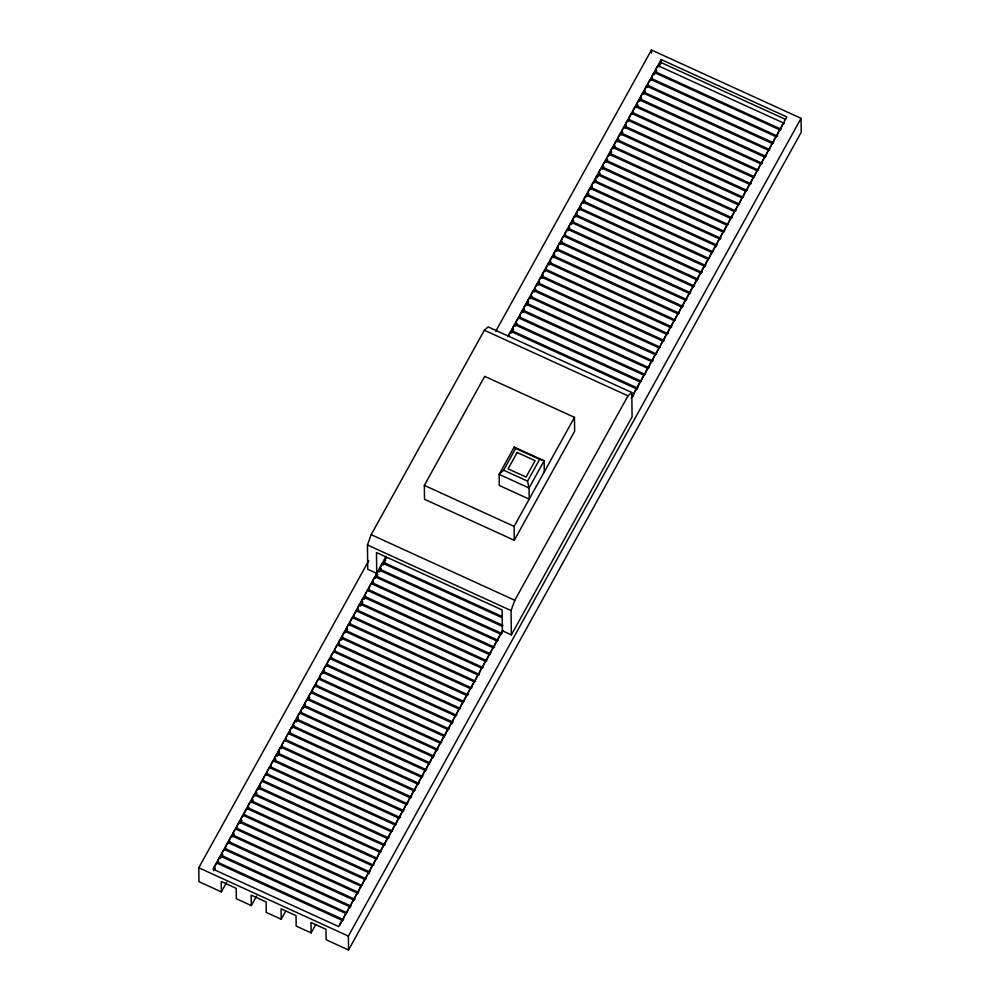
<?xml version="1.0" encoding="UTF-8"?>
<svg xmlns="http://www.w3.org/2000/svg" width="1000" height="1000" viewBox="0 0 1000 1000"><rect width="100%" height="100%" fill="white"/><g stroke="black" fill="none" stroke-linecap="round" stroke-linejoin="round"><path stroke-width="1.5" d="M367.45 544.963L371.175 534.675L484.35 330.238L488.162 326.9L631.788 392.5L632.087 416.825L511.362 634.888L502.388 630.788L502.137 609.95L376.475 552.537L376.725 573.387L367.75 569.288L367.45 544.963L511.062 610.575L511.362 634.888M511.062 610.575L514.8 600.288L627.975 395.85L631.788 392.5M226.675 882.35L221.375 891.912L198.938 881.663L198.775 867.763L368.812 560.588M495.775 331.238L651.462 50L801.062 118.338L801.225 132.238L348.537 950L326.1 939.75L325.975 929.325L311.012 922.487L311.137 932.913L296.175 926.075L296.05 915.662L281.087 908.825L281.225 919.25L266.262 912.412L266.137 901.988L251.175 895.15L251.3 905.575L236.337 898.737L236.213 888.325L221.25 881.488L221.375 891.912M424.35 485.375L484.7 376.35L574.462 417.35L574.637 431.25L514.275 540.288L424.513 499.275L424.35 485.375L514.113 526.388L514.275 540.288M386.075 556.5L213 869.137L338.663 926.55L502.663 630.288M507.75 336.7L661.162 59.55L786.825 116.962L631.138 398.2M213.8 870.837L215.3 868.1M221.35 857.175L222.862 854.45M232.688 836.7L234.2 833.975M240.25 823.05L241.762 820.325M251.588 802.575L253.1 799.837M255.362 795.75L256.875 793.012M259.137 788.913L260.65 786.188M274.25 761.612L275.763 758.888M277.275 756.15L279.55 752.062M296.175 722.025L298.438 717.925M308.263 700.175L309.775 697.45M341.512 640.113L343.025 637.375M360.412 605.975L362.675 601.875M364.188 599.15L365.7 596.425M376.287 577.312L377.788 574.575M379.3 571.85L380.812 569.113M383.088 565.025L384.6 562.288M511.562 332.925L513.075 330.2M515.337 326.1L516.85 323.375M522.9 312.45L524.412 309.725M526.675 305.625L528.188 302.9M530.45 298.8L531.962 296.062M534.237 291.975L535.75 289.237M538.013 285.15L539.525 282.413M541.788 278.325L543.3 275.587M549.35 264.662L550.862 261.938M553.125 257.838L554.637 255.113M556.912 251.012L558.413 248.287M560.688 244.188L562.2 241.462M568.237 230.538L569.75 227.812M572.025 223.713L573.538 220.975M575.8 216.887L577.312 214.15M579.575 210.062L581.087 207.325M583.362 203.238L584.875 200.5M587.137 196.412L588.65 193.675M590.913 189.575L592.425 186.85M594.7 182.75L596.2 180.025M598.475 175.925L599.987 173.2M602.25 169.1L603.763 166.375M606.025 162.275L607.537 159.55A3.35 0.637 -65.4 0 1 606.438 159.5A3.35 0.637 -65.4 0 1 608.475 155A3.35 0.637 -65.4 0 1 609.175 155.75M613.587 148.625L615.1 145.887M617.362 141.8L618.875 139.062M621.15 134.975L622.663 132.238M624.925 128.15L626.438 125.412M636.263 107.662L637.775 104.938M640.037 100.838L641.55 98.112M643.812 94.012L645.325 91.287M655.15 73.537L656.663 70.8M658.938 66.712L661.2 62.613L661.162 59.55M251.3 905.575L256.588 896.025M514.225 447.088L515.675 448.4L503.612 470.2L499.137 474.338L529.062 488.013L544.15 460.75L514.225 447.088L499.137 474.338L499.275 485.462L529.2 499.125L529.062 488.013L527.55 481.138L539.612 459.338L544.15 460.75L544.288 471.863M281.225 919.25L285.75 911.05M514.113 526.388L574.462 417.35M311.137 932.913L315.675 924.725M348.537 950L348.375 936.1L801.062 118.338M661.2 62.613L785.45 119.375M658.35 65.825L784.013 123.238M655.45 71.812L781.112 129.225M654.575 72.638L780.25 130.05M651.675 78.625L777.337 136.037M650.812 79.463L775.062 136.225M647.9 85.438L773.562 142.85M647.038 86.275L772.7 143.675M644.125 92.263L769.8 149.662M643.263 93.088L768.925 150.5A3.35 0.637 -65.4 0 0 768.775 150.438M640.362 99.075L766.025 156.475M639.487 99.9L765.15 157.312M636.587 105.887L762.25 163.3A3.35 0.637 -65.4 0 1 762.387 161.962M635.712 106.713L761.388 164.125M632.812 112.7L758.475 170.113A3.35 0.637 -65.4 0 1 758.462 169.387M631.95 113.537L756.2 170.3M629.038 119.513L754.7 176.925M628.175 120.35L753.838 177.75M625.262 126.337L750.938 183.738M624.4 127.163L750.062 184.562M621.5 133.15L747.163 190.55M620.625 133.975L746.287 191.388A3.35 0.637 -65.4 0 0 743.763 195.325M617.725 139.963L743.388 197.362A3.35 0.637 -65.4 0 1 743.525 196.038M616.85 140.787L742.525 198.2A3.35 0.637 -65.4 0 0 741.25 199.462A3.35 0.637 -65.4 0 0 739.75 202.85M613.95 146.775L739.613 204.188M613.088 147.6L737.337 204.363M610.175 153.588L735.837 211M609.312 154.425L733.562 211.188M606.4 160.4L732.075 217.812M605.538 161.238L731.2 218.637A3.35 0.637 -65.4 0 0 728.675 222.575M602.638 167.225L726.888 223.988M601.763 168.05L727.438 225.463A3.35 0.637 -65.4 0 0 725.575 227.812A3.35 0.637 -65.4 0 0 724.525 231.438L598.862 174.037M598 174.862L723.662 232.275M595.087 180.85L720.75 238.263M594.225 181.675L719.887 239.088M591.312 187.662L716.975 245.075M590.45 188.487L716.112 245.9M587.537 194.475L711.8 251.238M586.675 195.312L712.337 252.712A3.35 0.637 -65.4 0 0 711.075 253.975A3.35 0.637 -65.4 0 0 709.575 257.375M583.775 201.287L708.025 258.05M582.9 202.125L708.575 259.525A3.35 0.637 -65.4 0 0 707.1 261.137A3.35 0.637 -65.4 0 0 705.65 264.8M580 208.113L705.662 265.512M579.138 208.938L704.8 266.35M576.225 214.925L701.888 272.325M575.363 215.75L701.025 273.163M572.45 221.737L698.112 279.15M571.587 222.562L697.25 279.975M568.675 228.55L694.35 285.963M567.812 229.375L693.475 286.788A3.35 0.637 -65.4 0 0 692.212 288.05A3.35 0.637 -65.4 0 0 690.713 291.45M564.913 235.362L690.575 292.775M564.038 236.2L689.712 293.6M561.138 242.175L686.8 299.587M560.275 243.012L685.938 300.413A3.35 0.637 -65.4 0 0 684.463 302.025A3.35 0.637 -65.4 0 0 683.025 305.688M557.362 249L683.025 306.4M556.5 249.825L682.163 307.238M553.587 255.812L679.262 313.212A3.35 0.637 -65.4 0 1 679.4 311.887M552.725 256.637L678.388 314.05M549.812 262.625L675.487 320.037A3.35 0.637 -65.4 0 1 675.475 319.312M548.95 263.45L673.2 320.213M546.05 269.438L671.712 326.85M545.175 270.275L670.85 327.675M542.275 276.25L667.938 333.663M541.413 277.087L667.075 334.487A3.35 0.637 -65.4 0 0 666.912 334.425M538.5 283.075L664.163 340.475A3.35 0.637 -65.4 0 1 664.688 338.038A3.35 0.637 -65.4 0 1 666.363 334.913M537.638 283.9L663.3 341.3M534.725 289.887L660.4 347.287A3.35 0.637 -65.4 0 1 660.537 345.962M533.862 290.712L659.525 348.125A3.35 0.637 -65.4 0 0 658.25 349.375A3.35 0.637 -65.4 0 0 656.762 352.775M530.962 296.7L656.625 354.1M530.087 297.525L654.35 354.288M527.188 303.512L652.85 360.925M526.312 304.337L651.988 361.75M523.413 310.325L649.075 367.738M522.55 311.163L648.213 368.562A3.35 0.637 -65.4 0 0 645.675 372.5M519.637 317.137L645.3 374.55A3.35 0.637 -65.4 0 1 645.438 373.225M518.775 317.975L644.438 375.375A3.35 0.637 -65.4 0 0 641.912 379.312M515.862 323.963L641.538 381.362M515 324.787L640.662 382.2M512.1 330.775L637.762 388.175M511.225 331.6L636.9 389.012M484.35 330.238L627.975 395.85M515.675 448.4L539.612 459.338M503.612 470.2L527.55 481.138M371.175 534.675L514.8 600.288M383.837 562.475L502.438 616.65M382.962 563.3L501.575 617.487M380.062 569.288L502.9 625.4M379.2 570.112L502.038 626.237M376.287 576.1L501.95 633.513M375.425 576.925L501.087 634.338M372.512 582.913L498.175 640.325A3.35 0.637 -65.4 0 1 498.7 637.888A3.35 0.637 -65.4 0 1 500.375 634.763M371.65 583.75L497.312 641.15M368.738 589.725L494.412 647.138M367.875 590.562L492.125 647.325M364.975 596.55L490.637 653.95M364.1 597.375L489.775 654.788M361.2 603.362L486.863 660.763M360.337 604.188L486 661.6M357.425 610.175L483.088 667.588M356.562 611L482.225 668.413A3.35 0.637 -65.4 0 0 479.688 672.35M353.65 616.987L479.325 674.4A3.35 0.637 -65.4 0 1 479.462 673.075M352.788 617.812L478.45 675.225M349.888 623.8L475.55 681.213M349.012 624.637L474.675 682.038M346.112 630.612L471.775 688.025M345.238 631.45L469.5 688.213M342.337 637.438L468 694.837M341.475 638.263L467.137 695.675A3.35 0.637 -65.4 0 0 465.475 697.638A3.35 0.637 -65.4 0 0 464.175 701.388M338.562 644.25L462.812 701.012M337.7 645.075L463.363 702.487A3.35 0.637 -65.4 0 0 460.825 706.425M334.787 651.062L460.462 708.475A3.35 0.637 -65.4 0 1 460.45 707.75M333.925 651.888L459.588 709.3M331.025 657.875L456.688 715.288M330.15 658.7L455.812 716.112M327.25 664.688L452.912 722.1M326.375 665.525L452.05 722.925M323.475 671.5L449.137 728.913M322.612 672.337L448.275 729.737A3.35 0.637 -65.4 0 0 446.613 731.712A3.35 0.637 -65.4 0 0 445.312 735.462M319.7 678.325L443.95 735.088M318.837 679.15L444.5 736.562M315.925 685.138L441.6 742.537M315.062 685.962L440.725 743.375A3.35 0.637 -65.4 0 0 439.263 744.975A3.35 0.637 -65.4 0 0 437.812 748.637M312.162 691.95L437.825 749.362M311.288 692.775L436.962 750.188M308.387 698.763L434.05 756.175M307.525 699.6L433.188 757M304.613 705.575L428.862 762.337M303.75 706.413L429.412 763.812A3.35 0.637 -65.4 0 0 428.7 764.237M300.837 712.4L426.5 769.8A3.35 0.637 -65.4 0 1 426.5 769.087M299.975 713.225L425.637 770.625M297.062 719.212L422.738 776.612M296.2 720.037L421.863 777.45A3.35 0.637 -65.4 0 0 420.4 779.05A3.35 0.637 -65.4 0 0 418.95 782.712M293.3 726.025L418.963 783.425M292.425 726.85L418.1 784.262M289.525 732.837L415.188 790.25A3.35 0.637 -65.4 0 1 415.712 787.812A3.35 0.637 -65.4 0 1 417.375 784.688M288.663 733.662L414.325 791.075M285.75 739.65L411.413 797.062M284.887 740.487L409.137 797.25M281.975 746.462L407.638 803.875M281.112 747.3L406.775 804.7M278.2 753.288L403.875 810.688M277.337 754.112L403 811.525A3.35 0.637 -65.4 0 0 402.85 811.462M274.438 760.1L400.1 817.5M273.562 760.925L399.237 818.337M270.663 766.912L396.325 824.325A3.35 0.637 -65.4 0 1 396.463 822.987M269.8 767.738L395.462 825.15M266.887 773.725L392.55 831.137M266.025 774.55L390.275 831.312M263.113 780.537L388.787 837.95M387.912 838.775L262.25 781.375A3.35 0.637 -65.4 0 0 259.713 785.312A3.35 0.637 -65.4 0 0 260.425 786.413M259.337 787.35L385.012 844.762M258.475 788.188L384.137 845.588A3.35 0.637 -65.4 0 0 382.475 847.562A3.35 0.637 -65.4 0 0 381.175 851.312M255.575 794.175L379.825 850.938M254.7 795L380.375 852.412A3.35 0.637 -65.4 0 0 377.837 856.35M251.8 800.987L377.463 858.388A3.35 0.637 -65.4 0 1 377.45 857.675M250.938 801.812L376.6 859.225M248.025 807.8L373.688 865.212M247.162 808.625L371.413 865.387M244.25 814.613L369.925 872.025M243.388 815.45L369.05 872.85M240.487 821.425L366.15 878.838M239.613 822.262L365.275 879.663A3.35 0.637 -65.4 0 0 362.75 883.6M236.713 828.25L360.962 885.013M235.837 829.075L361.512 886.475A3.35 0.637 -65.4 0 0 360.037 888.088A3.35 0.637 -65.4 0 0 358.587 891.75M232.938 835.062L358.6 892.463M232.075 835.888L357.738 893.3M229.163 841.875L354.825 899.275M228.3 842.7L353.963 900.113M225.387 848.688L351.062 906.1M224.525 849.513L350.188 906.925M221.625 855.5L345.875 912.262M220.75 856.338L346.425 913.737A3.35 0.637 -65.4 0 0 345.15 915A3.35 0.637 -65.4 0 0 343.65 918.4M217.85 862.312L343.512 919.725A3.35 0.637 -65.4 0 1 343.5 919M216.975 863.15L342.65 920.55M198.775 867.763L348.375 936.1M651.462 50L651.5 53.087M576.938 214.5A3.35 0.637 -65.4 0 1 576.3 213.812A3.35 0.637 -65.4 0 1 578.175 209.688A3.35 0.637 -65.4 0 1 579.138 209.662M701.888 271.613A3.35 0.637 -65.4 0 1 703.525 267.6A3.35 0.637 -65.4 0 1 704.85 266.613M637.663 104.938A3.35 0.637 -65.4 0 1 636.613 104.975A3.35 0.637 -65.4 0 1 638.663 100.487A3.35 0.637 -65.4 0 1 639.35 101.225M764.762 157.387A3.35 0.637 -65.4 0 1 765.212 157.575M762.625 161.25A3.35 0.637 -65.4 0 1 764.438 157.738M641.438 98.125A3.35 0.637 -65.4 0 1 640.387 98.162A3.35 0.637 -65.4 0 1 642.438 93.663A3.35 0.637 -65.4 0 1 643.125 94.412M766.012 155.762A3.35 0.637 -65.4 0 1 768.525 150.575M645.212 91.312A3.35 0.637 -65.4 0 1 644.163 91.35A3.35 0.637 -65.4 0 1 646.2 86.85A3.35 0.637 -65.4 0 1 646.9 87.6M769.938 148.338A3.35 0.637 -65.4 0 1 772.55 143.613M652.387 78.2A3.35 0.637 -65.4 0 1 651.75 77.525A3.35 0.637 -65.4 0 1 653.625 73.4A3.35 0.637 -65.4 0 1 654.587 73.362M654.438 73.975A3.35 0.637 -65.4 0 1 654.2 74.688M777.5 136.1A3.35 0.637 -65.4 0 1 778.388 132.413A3.35 0.637 -65.4 0 1 780.3 130.312M584.487 200.863A3.35 0.637 -65.4 0 1 583.913 199.963A3.35 0.637 -65.4 0 1 585.962 195.738A3.35 0.637 -65.4 0 1 586.538 196.637M709.375 258.438A3.35 0.637 -65.4 0 1 709.425 257.975M603.35 166.788A3.35 0.637 -65.4 0 1 602.712 166.112A3.35 0.637 -65.4 0 1 604.587 161.988A3.35 0.637 -65.4 0 1 605.55 161.95M728.238 224.363A3.35 0.637 -65.4 0 1 728.438 223.3M614.663 146.35A3.35 0.637 -65.4 0 1 614.025 145.662A3.35 0.637 -65.4 0 1 615.9 141.55A3.35 0.637 -65.4 0 1 616.862 141.512M599.575 173.612A3.35 0.637 -65.4 0 1 599.55 171.2A3.35 0.637 -65.4 0 1 601.825 168.312M588.625 193.538A3.35 0.637 -65.4 0 1 587.537 193.762A3.35 0.637 -65.4 0 1 589.375 189.438A3.35 0.637 -65.4 0 1 590.462 189.213M713.15 251.625A3.35 0.637 -65.4 0 1 714.837 247.162A3.35 0.637 -65.4 0 1 716.125 246.625M591.712 187.575A3.35 0.637 -65.4 0 1 592.362 184.037A3.35 0.637 -65.4 0 1 594.225 182.4M717.663 242.237A3.35 0.637 -65.4 0 1 719.938 239.35M716.975 244.35A3.35 0.637 -65.4 0 1 717.35 243.025M580.712 207.688A3.35 0.637 -65.4 0 1 580.688 205.275A3.35 0.637 -65.4 0 1 582.962 202.387M656.525 70.875A3.35 0.637 -65.4 0 1 655.438 71.1A3.35 0.637 -65.4 0 1 657.275 66.775A3.35 0.637 -65.4 0 1 658.363 66.55M781.1 128.5A3.35 0.637 -65.4 0 1 782.75 124.5A3.35 0.637 -65.4 0 1 784.075 123.5M648.612 85.013A3.35 0.637 -65.4 0 1 648.037 84.113A3.35 0.637 -65.4 0 1 650.1 79.887A3.35 0.637 -65.4 0 1 650.675 80.787M773.7 141.525A3.35 0.637 -65.4 0 1 775.4 137.812M775.763 137.287A3.35 0.637 -65.4 0 1 776.475 136.862M622.575 132.2A3.35 0.637 -65.4 0 1 621.462 132.6A3.35 0.637 -65.4 0 1 623.062 128.537A3.35 0.637 -65.4 0 1 624.462 127.425M747.1 190.287A3.35 0.637 -65.4 0 1 749.35 185M610.575 153.512A3.35 0.637 -65.4 0 1 611.225 149.963A3.35 0.637 -65.4 0 1 613.088 148.325M611.65 151.988A3.35 0.637 -65.4 0 1 611.25 152.65M735.837 210.275A3.35 0.637 -65.4 0 1 737.087 206.988A3.35 0.637 -65.4 0 1 738.6 204.95M618.438 139.537A3.35 0.637 -65.4 0 1 617.8 138.85A3.35 0.637 -65.4 0 1 619.675 134.725A3.35 0.637 -65.4 0 1 620.638 134.7M629.438 119.438A3.35 0.637 -65.4 0 1 630.087 115.887A3.35 0.637 -65.4 0 1 631.95 114.25M754.837 175.6A3.35 0.637 -65.4 0 1 757.45 170.875M626.35 125.388A3.35 0.637 -65.4 0 1 625.3 125.425A3.35 0.637 -65.4 0 1 627.337 120.925A3.35 0.637 -65.4 0 1 628.038 121.675M750.875 183.475A3.35 0.637 -65.4 0 1 751.787 180.5A3.35 0.637 -65.4 0 1 753.438 177.838M732.013 217.55A3.35 0.637 -65.4 0 1 732.925 214.575A3.35 0.637 -65.4 0 1 734.575 211.912M633.525 112.275A3.35 0.637 -65.4 0 1 632.888 111.587A3.35 0.637 -65.4 0 1 634.763 107.475A3.35 0.637 -65.4 0 1 635.725 107.438M758.612 168.787A3.35 0.637 -65.4 0 1 760.3 165.075A3.35 0.637 -65.4 0 1 761.438 164.387M595.8 180.425A3.35 0.637 -65.4 0 1 595.163 179.737A3.35 0.637 -65.4 0 1 597.038 175.613A3.35 0.637 -65.4 0 1 598 175.588M597.625 176.912A3.35 0.637 -65.4 0 1 597.312 177.7M720.75 237.537A3.35 0.637 -65.4 0 1 721.988 234.237A3.35 0.637 -65.4 0 1 723.5 232.213M535.438 289.462A3.35 0.637 -65.4 0 1 534.812 288.775A3.35 0.637 -65.4 0 1 536.688 284.65A3.35 0.637 -65.4 0 1 537.65 284.613M660.763 345.238A3.35 0.637 -65.4 0 1 662.412 341.975A3.35 0.637 -65.4 0 1 663.363 341.575M539.575 282.125A3.35 0.637 -65.4 0 1 538.462 282.525A3.35 0.637 -65.4 0 1 540.075 278.45A3.35 0.637 -65.4 0 1 541.462 277.35M527.587 303.425A3.35 0.637 -65.4 0 1 528.225 299.887A3.35 0.637 -65.4 0 1 530.1 298.25M528.65 301.913A3.35 0.637 -65.4 0 1 528.263 302.562M652.8 360.65A3.35 0.637 -65.4 0 1 653.9 357.287A3.35 0.637 -65.4 0 1 655.6 354.875M531.35 296.613A3.35 0.637 -65.4 0 1 532 293.075A3.35 0.637 -65.4 0 1 533.875 291.438M558.438 248.05A3.35 0.637 -65.4 0 1 557.388 248.088A3.35 0.637 -65.4 0 1 559.438 243.588A3.35 0.637 -65.4 0 1 560.138 244.338M569.4 228.125A3.35 0.637 -65.4 0 1 568.763 227.438A3.35 0.637 -65.4 0 1 570.638 223.325A3.35 0.637 -65.4 0 1 571.6 223.287M571.45 223.888A3.35 0.637 -65.4 0 1 571.213 224.613M694.5 286.025A3.35 0.637 -65.4 0 1 695.588 281.95A3.35 0.637 -65.4 0 1 697.262 280.688M565.625 234.938A3.35 0.637 -65.4 0 1 565.05 234.037A3.35 0.637 -65.4 0 1 567.1 229.812A3.35 0.637 -65.4 0 1 567.675 230.712M520.35 316.712A3.35 0.637 -65.4 0 1 519.712 316.038A3.35 0.637 -65.4 0 1 521.587 311.913A3.35 0.637 -65.4 0 1 522.55 311.875M524.487 309.387A3.35 0.637 -65.4 0 1 523.375 309.775A3.35 0.637 -65.4 0 1 524.975 305.712A3.35 0.637 -65.4 0 1 526.375 304.613M649.025 367.463A3.35 0.637 -65.4 0 1 649.938 364.5A3.35 0.637 -65.4 0 1 651.587 361.838M543.35 275.312A3.35 0.637 -65.4 0 1 542.3 275.35A3.35 0.637 -65.4 0 1 544.35 270.85A3.35 0.637 -65.4 0 1 545.037 271.6M667.887 333.4A3.35 0.637 -65.4 0 1 668.8 330.425A3.35 0.637 -65.4 0 1 670.45 327.762M632.413 396.25A3.35 0.637 -65.4 0 1 633.125 396.538M631.65 397.425A3.35 0.637 -65.4 0 1 632.038 396.763M516.575 323.525A3.35 0.637 -65.4 0 1 515.95 322.85A3.35 0.637 -65.4 0 1 517.825 318.725A3.35 0.637 -65.4 0 1 518.787 318.688M554.675 254.862A3.35 0.637 -65.4 0 1 553.625 254.9A3.35 0.637 -65.4 0 1 555.662 250.413A3.35 0.637 -65.4 0 1 556.362 251.15M679.625 311.175A3.35 0.637 -65.4 0 1 681.275 307.9A3.35 0.637 -65.4 0 1 682.212 307.5M561.85 241.75A3.35 0.637 -65.4 0 1 561.825 239.35A3.35 0.637 -65.4 0 1 564.1 236.462M686.938 298.263A3.35 0.637 -65.4 0 1 689.55 293.538M573.538 220.787A3.35 0.637 -65.4 0 1 572.45 221.012A3.35 0.637 -65.4 0 1 574.275 216.7A3.35 0.637 -65.4 0 1 575.363 216.475M698.112 278.425A3.35 0.637 -65.4 0 1 699.75 274.413A3.35 0.637 -65.4 0 1 701.075 273.425M512.812 330.35A3.35 0.637 -65.4 0 1 512.175 329.663A3.35 0.637 -65.4 0 1 514.05 325.538A3.35 0.637 -65.4 0 1 515.013 325.5M513.562 329.175A3.35 0.637 -65.4 0 1 513.175 329.825M637.75 387.463A3.35 0.637 -65.4 0 1 639 384.162A3.35 0.637 -65.4 0 1 640.512 382.137M508.462 336.262A3.35 0.637 -65.4 0 1 510.337 332.262A3.35 0.637 -65.4 0 1 511.238 332.325M634.675 392.163A3.35 0.637 -65.4 0 1 636.95 389.275M633.975 394.275A3.35 0.637 -65.4 0 1 634.362 392.95M546.45 269.363A3.35 0.637 -65.4 0 1 546.337 267.638A3.35 0.637 -65.4 0 1 548.35 263.75A3.35 0.637 -65.4 0 1 548.812 264.775M671.85 325.525A3.35 0.637 -65.4 0 1 672.4 324.012M672.763 323.212A3.35 0.637 -65.4 0 1 674.463 320.8M550.538 262.2A3.35 0.637 -65.4 0 1 549.9 261.512A3.35 0.637 -65.4 0 1 551.775 257.4A3.35 0.637 -65.4 0 1 552.737 257.362M675.625 318.7A3.35 0.637 -65.4 0 1 677.312 314.988A3.35 0.637 -65.4 0 1 678.45 314.312M377.362 575.15A3.35 0.637 -65.4 0 1 376.312 575.2A3.35 0.637 -65.4 0 1 378.363 570.7A3.35 0.637 -65.4 0 1 379.062 571.438M501.95 632.788A3.35 0.637 -65.4 0 1 502.638 630.675M386.6 557.812A3.35 0.637 -65.4 0 1 386.362 558.538M385.688 560.112A3.35 0.637 -65.4 0 1 385.3 560.862M384.55 562.05A3.35 0.637 -65.4 0 1 384.075 560.8A3.35 0.637 -65.4 0 1 386.337 556.562M365.375 596.462A3.35 0.637 -65.4 0 1 366.012 592.913A3.35 0.637 -65.4 0 1 367.887 591.275M490.775 652.625A3.35 0.637 -65.4 0 1 491.325 651.125M491.688 650.325A3.35 0.637 -65.4 0 1 493.537 647.962M339.637 643.3A3.35 0.637 -65.4 0 1 338.55 643.525A3.35 0.637 -65.4 0 1 340.387 639.212A3.35 0.637 -65.4 0 1 341.475 638.987M342.488 637.5A3.35 0.637 -65.4 0 1 343.775 633.05A3.35 0.637 -65.4 0 1 345.1 632.775M467.95 694.575A3.35 0.637 -65.4 0 1 468.862 691.612A3.35 0.637 -65.4 0 1 470.513 688.938M362.663 601.75A3.35 0.637 -65.4 0 1 361.163 602.812A3.35 0.637 -65.4 0 1 363.15 598.125A3.35 0.637 -65.4 0 1 363.963 598.7M487 659.438A3.35 0.637 -65.4 0 1 489.613 654.725M373.6 581.975A3.35 0.637 -65.4 0 1 372.55 582.013A3.35 0.637 -65.4 0 1 374.588 577.513A3.35 0.637 -65.4 0 1 375.288 578.263M500.688 634.425A3.35 0.637 -65.4 0 1 501.138 634.6M381.138 568.337A3.35 0.637 -65.4 0 1 380.087 568.375A3.35 0.637 -65.4 0 1 382.137 563.888A3.35 0.637 -65.4 0 1 382.825 564.625M369.462 589.3A3.35 0.637 -65.4 0 1 368.825 588.625A3.35 0.637 -65.4 0 1 370.7 584.5A3.35 0.637 -65.4 0 1 371.662 584.462M494.562 647.2A3.35 0.637 -65.4 0 1 495.45 643.512A3.35 0.637 -65.4 0 1 497.375 641.425M335.5 650.638A3.35 0.637 -65.4 0 1 335.475 648.225A3.35 0.637 -65.4 0 1 337.75 645.337M354.363 616.562A3.35 0.637 -65.4 0 1 353.738 615.875A3.35 0.637 -65.4 0 1 355.613 611.763A3.35 0.637 -65.4 0 1 356.575 611.725M358.5 609.225A3.35 0.637 -65.4 0 1 357.45 609.263A3.35 0.637 -65.4 0 1 359.5 604.775A3.35 0.637 -65.4 0 1 360.2 605.513M483.038 667.312A3.35 0.637 -65.4 0 1 483.95 664.35A3.35 0.637 -65.4 0 1 485.6 661.675M346.512 630.538A3.35 0.637 -65.4 0 1 347.15 626.987A3.35 0.637 -65.4 0 1 349.025 625.35M347.575 629.012A3.35 0.637 -65.4 0 1 347.188 629.675M471.763 687.312A3.35 0.637 -65.4 0 1 473.013 684.013A3.35 0.637 -65.4 0 1 474.525 681.975M350.6 623.375A3.35 0.637 -65.4 0 1 349.963 622.7A3.35 0.637 -65.4 0 1 351.838 618.575A3.35 0.637 -65.4 0 1 352.8 618.538M475.925 679.163A3.35 0.637 -65.4 0 1 477.562 675.888A3.35 0.637 -65.4 0 1 478.512 675.487M305.325 705.15A3.35 0.637 -65.4 0 1 304.688 704.475A3.35 0.637 -65.4 0 1 306.562 700.35A3.35 0.637 -65.4 0 1 307.525 700.312M430.225 762.725A3.35 0.637 -65.4 0 1 431.912 758.263A3.35 0.637 -65.4 0 1 433.188 757.725M331.737 657.45A3.35 0.637 -65.4 0 1 331.1 656.762A3.35 0.637 -65.4 0 1 332.975 652.65A3.35 0.637 -65.4 0 1 333.938 652.613M456.675 714.562A3.35 0.637 -65.4 0 1 457.925 711.275A3.35 0.637 -65.4 0 1 459.438 709.237M327.65 664.613A3.35 0.637 -65.4 0 1 328.288 661.062A3.35 0.637 -65.4 0 1 330.163 659.425M452.9 721.375A3.35 0.637 -65.4 0 1 455.425 716.2M324.55 670.562A3.35 0.637 -65.4 0 1 323.462 670.788A3.35 0.637 -65.4 0 1 325.3 666.462A3.35 0.637 -65.4 0 1 326.388 666.237M449.087 728.65A3.35 0.637 -65.4 0 1 450.775 724.188A3.35 0.637 -65.4 0 1 452.05 723.65M316.637 684.712A3.35 0.637 -65.4 0 1 316.613 682.3A3.35 0.637 -65.4 0 1 318.888 679.412M441.737 741.213A3.35 0.637 -65.4 0 1 444.35 736.5M312.875 691.525A3.35 0.637 -65.4 0 1 312.238 690.837A3.35 0.637 -65.4 0 1 314.113 686.725A3.35 0.637 -65.4 0 1 315.075 686.688M320.412 677.9A3.35 0.637 -65.4 0 1 319.837 677A3.35 0.637 -65.4 0 1 321.9 672.763A3.35 0.637 -65.4 0 1 322.475 673.662M309.462 697.825A3.35 0.637 -65.4 0 1 308.375 698.05A3.35 0.637 -65.4 0 1 310.212 693.725A3.35 0.637 -65.4 0 1 311.3 693.5M434.738 753.337A3.35 0.637 -65.4 0 1 437.013 750.45M434.038 755.45A3.35 0.637 -65.4 0 1 434.425 754.125M301.55 711.963A3.35 0.637 -65.4 0 1 301.05 710.837A3.35 0.637 -65.4 0 1 303.25 706.587A3.35 0.637 -65.4 0 1 303.375 708.462M426.637 768.475A3.35 0.637 -65.4 0 1 428.338 764.762M294.012 725.6A3.35 0.637 -65.4 0 1 293.975 723.188A3.35 0.637 -65.4 0 1 296.262 720.3M279.288 752.337A3.35 0.637 -65.4 0 1 278.238 752.375A3.35 0.637 -65.4 0 1 280.275 747.875A3.35 0.637 -65.4 0 1 280.975 748.625M404.012 809.362A3.35 0.637 -65.4 0 1 406.375 804.788M282.375 746.388A3.35 0.637 -65.4 0 1 283.025 742.837A3.35 0.637 -65.4 0 1 284.887 741.2M407.788 802.55A3.35 0.637 -65.4 0 1 408.325 801.038M408.688 800.25A3.35 0.637 -65.4 0 1 410.55 797.887M290.6 731.888A3.35 0.637 -65.4 0 1 289.55 731.938A3.35 0.637 -65.4 0 1 291.6 727.438A3.35 0.637 -65.4 0 1 292.288 728.175M417.7 784.338A3.35 0.637 -65.4 0 1 418.15 784.525M275.512 759.15A3.35 0.637 -65.4 0 1 274.462 759.188A3.35 0.637 -65.4 0 1 276.512 754.688A3.35 0.637 -65.4 0 1 277.2 755.438M400.037 817.237A3.35 0.637 -65.4 0 1 400.962 814.275A3.35 0.637 -65.4 0 1 402.612 811.6M298.15 718.263A3.35 0.637 -65.4 0 1 297.038 718.662A3.35 0.637 -65.4 0 1 298.637 714.6A3.35 0.637 -65.4 0 1 300.025 713.487M422.875 775.288A3.35 0.637 -65.4 0 1 425.487 770.562M286.462 739.225A3.35 0.637 -65.4 0 1 285.825 738.538A3.35 0.637 -65.4 0 1 287.7 734.425A3.35 0.637 -65.4 0 1 288.663 734.388M411.575 797.125A3.35 0.637 -65.4 0 1 412.463 793.425A3.35 0.637 -65.4 0 1 414.375 791.338M252.512 800.562A3.35 0.637 -65.4 0 1 251.875 799.875A3.35 0.637 -65.4 0 1 253.75 795.75A3.35 0.637 -65.4 0 1 254.713 795.725M384.95 844.5A3.35 0.637 -65.4 0 1 385.875 841.525A3.35 0.637 -65.4 0 1 387.512 838.863M248.738 807.375A3.35 0.637 -65.4 0 1 248.1 806.688A3.35 0.637 -65.4 0 1 249.975 802.575A3.35 0.637 -65.4 0 1 250.938 802.537M373.688 864.488A3.35 0.637 -65.4 0 1 374.925 861.188A3.35 0.637 -65.4 0 1 376.438 859.163M256.65 793.225A3.35 0.637 -65.4 0 1 255.562 793.45A3.35 0.637 -65.4 0 1 257.4 789.125A3.35 0.637 -65.4 0 1 258.488 788.9M267.6 773.3A3.35 0.637 -65.4 0 1 266.962 772.613A3.35 0.637 -65.4 0 1 268.837 768.5A3.35 0.637 -65.4 0 1 269.8 768.462M392.688 829.812A3.35 0.637 -65.4 0 1 394.375 826.087A3.35 0.637 -65.4 0 1 395.513 825.413M263.512 780.462A3.35 0.637 -65.4 0 1 264.163 776.912A3.35 0.637 -65.4 0 1 266.025 775.275M388.725 837.688A3.35 0.637 -65.4 0 1 389.825 834.325A3.35 0.637 -65.4 0 1 391.538 831.9M244.65 814.538A3.35 0.637 -65.4 0 1 245.3 810.987A3.35 0.637 -65.4 0 1 247.175 809.35M369.913 871.3A3.35 0.637 -65.4 0 1 372.425 866.125M271.375 766.488A3.35 0.637 -65.4 0 1 270.738 765.8A3.35 0.637 -65.4 0 1 272.613 761.675A3.35 0.637 -65.4 0 1 273.575 761.65M398.837 818.413A3.35 0.637 -65.4 0 1 399.288 818.6M396.7 822.275A3.35 0.637 -65.4 0 1 398.525 818.763M233.65 834.638A3.35 0.637 -65.4 0 1 233.625 832.225A3.35 0.637 -65.4 0 1 235.9 829.338M237.425 827.812A3.35 0.637 -65.4 0 1 236.85 826.912A3.35 0.637 -65.4 0 1 238.9 822.688A3.35 0.637 -65.4 0 1 239.475 823.587M362.312 885.387A3.35 0.637 -65.4 0 1 362.512 884.325M229.875 841.45A3.35 0.637 -65.4 0 1 229.237 840.763A3.35 0.637 -65.4 0 1 231.112 836.637A3.35 0.637 -65.4 0 1 232.075 836.612M354.825 898.562A3.35 0.637 -65.4 0 1 356.463 894.55A3.35 0.637 -65.4 0 1 357.788 893.562M241.562 820.487A3.35 0.637 -65.4 0 1 240.45 820.875A3.35 0.637 -65.4 0 1 242.05 816.812A3.35 0.637 -65.4 0 1 243.438 815.713M366.087 878.575A3.35 0.637 -65.4 0 1 367.775 874.112A3.35 0.637 -65.4 0 1 369.062 873.575M225.787 848.6A3.35 0.637 -65.4 0 1 226.438 845.062A3.35 0.637 -65.4 0 1 228.312 843.425M351.737 903.263A3.35 0.637 -65.4 0 1 354.025 900.375M351.05 905.375A3.35 0.637 -65.4 0 1 351.438 904.05M222.338 855.075A3.35 0.637 -65.4 0 1 221.7 854.388A3.35 0.637 -65.4 0 1 223.575 850.275A3.35 0.637 -65.4 0 1 224.537 850.238M347.225 912.638A3.35 0.637 -65.4 0 1 348.913 908.188A3.35 0.637 -65.4 0 1 350.2 907.65M218.562 861.888A3.35 0.637 -65.4 0 1 218.05 860.763A3.35 0.637 -65.4 0 1 220.263 856.513A3.35 0.637 -65.4 0 1 220.375 858.375M214.788 868.7A3.35 0.637 -65.4 0 1 214.762 866.3A3.35 0.637 -65.4 0 1 217.037 863.413M339.875 925.212A3.35 0.637 -65.4 0 1 342.488 920.487M517.163 452.488L508.113 468.85L526.062 477.05L535.112 460.688L517.163 452.488"/></g></svg>
